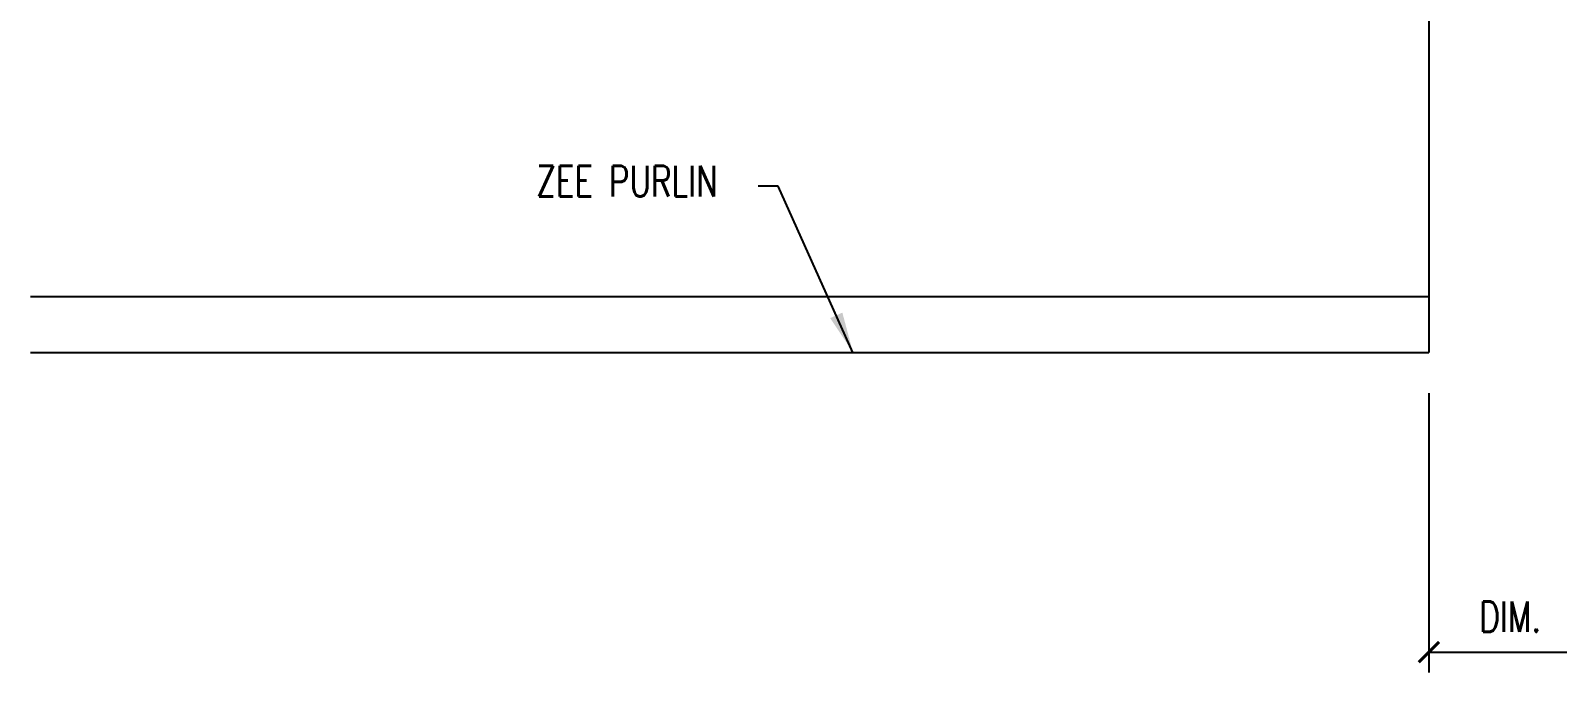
# Model space of a CAD drawing. Header units: inches. Extents: x 3.4 to 44.9, y 7.2 to 31.1.
# Drawn here: x 3.42 to 22.21, y 7.21 to 15.12 of the extents above; entities that cross this region are included whole.
import ezdxf

# ---------------------------------------------------------------- set-up
doc = ezdxf.new("R2010")
doc.units = ezdxf.units.IN
doc.header["$MEASUREMENT"] = 0
for name, color, linetype in [('DIM', 2, 'Continuous'), ('STLA', 10, 'Continuous'), ('TEXT', 2, 'Continuous')]:
    doc.layers.add(name, color=color, linetype=linetype)
doc.styles.add('TEXT1', font='ROMANS.shx', dxfattribs={"width": 0.75, "height": 0.375})
doc.dimstyles.new('DETAIL$0', dxfattribs={"dimscale": 4, "dimtxt": 0.375, "dimasz": 0.0625, "dimexe": 0.0625, "dimexo": 0.125, "dimgap": 0.0625, "dimtad": 1, "dimdec": 4, "dimzin": 3, "dimdsep": 46, "dimlunit": 4, "dimtxsty": 'TEXT1', "dimblk": 'ARCHTICK', "dimcen": 0.0625, "dimclrd": 7, "dimclre": 7, "dimclrt": 2, "dimadec": 0, "dimazin": 0, "dimtfac": 0.59375, "dimtdec": 4, "dimtmove": 0, "dimatfit": 3, "dimfxl": 0, "dimfrac": 2, "dimtolj": 1, "dimtzin": 3, "dimarcsym": 0})
doc.dimstyles.new('DETAIL$7', dxfattribs={"dimscale": 4, "dimtxt": 0.375, "dimasz": 0.125, "dimexe": 0.0625, "dimexo": 0.125, "dimgap": 0.0625, "dimtad": 1, "dimdec": 4, "dimzin": 3, "dimdsep": 46, "dimlunit": 4, "dimtxsty": 'TEXT1', "dimblk": 'ARCHTICK', "dimcen": 0.0625, "dimclrd": 7, "dimclre": 7, "dimclrt": 2, "dimadec": 0, "dimazin": 0, "dimtfac": 0.59375, "dimtdec": 4, "dimtmove": 2, "dimatfit": 3, "dimfxl": 0, "dimfrac": 2, "dimtolj": 1, "dimtzin": 3, "dimarcsym": 0})

# ---------------------------------------------------------------- blocks, each defined once
blk = doc.blocks.new('_ArchTick')
at = {"color": 0, "linetype": 'ByBlock', "const_width": 0.15}
blk.add_lwpolyline([(-0.5, -0.5), (0.5, 0.5)], dxfattribs=at)
blk = doc.blocks.new('*D11')
at = {"layer": 'DEFPOINTS', "color": 0}
for p in [(20.624, 11.153), (22.624, 11.153), (22.624, 7.463)]:
    blk.add_point(p, dxfattribs=at)
at = {"layer": 'DIM', "color": 7, "lineweight": -2}
for p, q in [((20.624, 10.653), (20.624, 7.213)), ((22.624, 10.653), (22.624, 7.213)), ((20.624, 7.463), (22.624, 7.463))]:
    blk.add_line(p, q, dxfattribs=at)
at = {"layer": 'DIM', "color": 7, "lineweight": -2, "xscale": 0.25, "yscale": 0.25, "zscale": 0.25, "rotation": 180}
blk.add_blockref('_ArchTick', (20.624, 7.463), dxfattribs=at)
at = {"layer": 'DIM', "color": 7, "lineweight": -2, "xscale": 0.25, "yscale": 0.25, "zscale": 0.25}
blk.add_blockref('_ArchTick', (22.624, 7.463), dxfattribs=at)
at = {"layer": 'DIM', "color": 2, "insert": (21.624, 7.9), "char_height": 0.375, "attachment_point": 5, "style": 'TEXT1'}
blk.add_mtext('\\A1;DIM.', dxfattribs=at)

msp = doc.modelspace()

# ---------------------------------------------------------------- linework, layer by layer
at = {"layer": 'STLA'}
msp.add_line((3.42227, 11.84284), (20.62414, 11.84284), dxfattribs=at)
for points in [[(20.62414, 19.1534), (20.62414, 11.1534)], [(3.42227, 11.1534), (20.62414, 11.1534)]]:
    msp.add_lwpolyline(points, dxfattribs=at)

# ---------------------------------------------------------------- texts
at = {"layer": 'TEXT', "style": 'TEXT1', "width": 0.75}
msp.add_text('ZEE PURLIN', height=0.375, dxfattribs=at).set_placement((9.64445, 13.07299))

# ---------------------------------------------------------------- dimensions: what is measured, and where the dimension line sits
at = {"layer": 'DIM'}
dim = msp.add_linear_dim(base=(22.62414, 7.46287), p1=(20.62414, 11.1534), p2=(22.62414, 11.1534), text='DIM.', dimstyle='DETAIL$0', dxfattribs=at)
dim.commit()
dim.dimension.update_dxf_attribs({"geometry": '*D11', "text_midpoint": (21.62414, 7.90037)})

# ---------------------------------------------------------------- leaders
msp.add_leader([(13.53916, 11.1534), (12.61785, 13.19778), (12.37107, 13.19778)], dimstyle='DETAIL$7')

doc.saveas('drawing.dxf')
